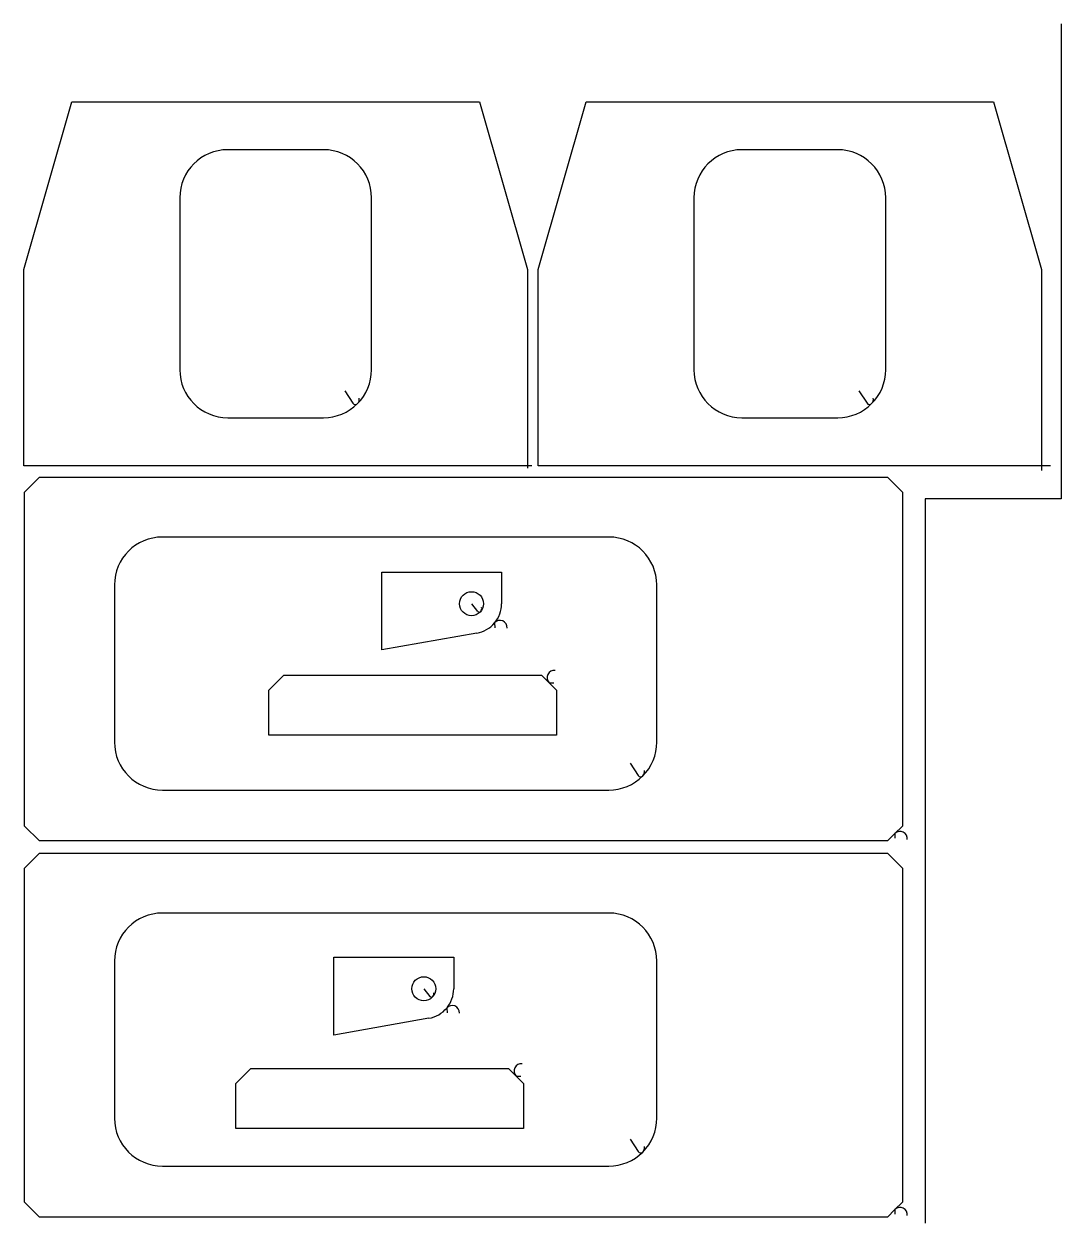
# Model space of a CAD drawing. Extents: x 9 to 1740, y -2000 to 0.
import ezdxf

# ---------------------------------------------------------------- set-up
doc = ezdxf.new("R2010")
doc.units = 0

msp = doc.modelspace()

# ---------------------------------------------------------------- linework, layer by layer
at = {"color": 1}
for p, q in [((1739.579, 0), (1739.579, -10)), ((1739.579, -10), (1739.579, -791.841)), ((9, -409.74), (89, -129.741)), ((89, -129.741), (769, -129.741)), ((769, -129.741), (849, -409.74)), ((867, -409.74), (947, -129.741)), ((947, -129.741), (1627, -129.741)), ((1627, -129.741), (1707, -409.74)), ((509, -209.741), (349, -209.741)), ((1367, -209.741), (1207, -209.741)), ((269, -289.74), (269, -576.74)), ((589, -576.75), (589, -289.74)), ((1127, -289.74), (1127, -576.74)), ((1447, -576.75), (1447, -289.74)), ((9, -736.74), (9, -409.74)), ((849, -409.74), (849, -736.74)), ((867, -736.74), (867, -409.74)), ((1707, -409.74), (1707, -736.74)), ((544.359, -612.1), (557.859, -632.531)), ((1402.359, -612.1), (1415.859, -632.531)), ((349, -656.74), (509, -656.74)), ((1207, -656.74), (1367, -656.74)), ((849, -736.74), (9, -736.74)), ((856.5, -736.74), (849, -736.74)), ((849, -736.74), (849, -740.74)), ((1707, -736.74), (867, -736.74)), ((1722, -736.74), (1707, -736.74)), ((1707, -736.74), (1707, -744.74)), ((10, -780.781), (35, -755.781)), ((35, -755.781), (1450, -755.781)), ((1450, -755.781), (1475, -780.781)), ((10, -1337.781), (10, -780.781)), ((1475, -780.781), (1475, -1337.781)), ((1739.579, -791.841), (1512.589, -791.841)), ((1512.589, -791.841), (1512.589, -1990)), ((985, -855.781), (240, -855.781)), ((605.94, -1044.171), (605.94, -914.17)), ((605.94, -914.17), (805.94, -914.17)), ((805.94, -914.17), (805.94, -966.98)), ((160, -935.781), (160, -1197.781)), ((1065, -1197.781), (1065, -935.781)), ((755.94, -966.98), (766.099, -979.771)), ((794.239, -999.12), (794.94, -1007.091)), ((764.619, -1016.22), (605.94, -1044.171)), ((417.739, -1111.291), (442.739, -1086.291)), ((442.739, -1086.291), (872.739, -1086.291)), ((872.739, -1086.291), (885.239, -1098.791)), ((885.239, -1098.791), (897.739, -1111.291)), ((885.239, -1098.791), (893.239, -1098.791)), ((417.739, -1186.291), (417.739, -1111.291)), ((897.739, -1111.291), (897.739, -1186.291)), ((897.739, -1186.291), (417.739, -1186.291)), ((1020.359, -1233.141), (1033.859, -1253.57)), ((240, -1277.781), (985, -1277.781)), ((35, -1362.781), (10, -1337.781)), ((1475, -1337.781), (1462.5, -1350.281)), ((1462.5, -1350.281), (1450, -1362.781)), ((1462.5, -1350.281), (1462.5, -1358.281)), ((1450, -1362.781), (35, -1362.781)), ((10, -1408), (35, -1383)), ((35, -1383), (1450, -1383)), ((1450, -1383), (1475, -1408)), ((10, -1965), (10, -1408)), ((1475, -1408), (1475, -1965)), ((985, -1483), (240, -1483)), ((526.159, -1686.421), (526.159, -1556.421)), ((526.159, -1556.421), (726.159, -1556.421)), ((726.159, -1556.421), (726.159, -1609.23)), ((160, -1563), (160, -1825)), ((1065, -1825), (1065, -1563)), ((676.159, -1609.23), (686.309, -1622.021)), ((684.83, -1658.47), (526.159, -1686.421)), ((714.46, -1641.37), (715.15, -1649.34)), ((362.709, -1767.34), (387.709, -1742.34)), ((387.709, -1742.34), (817.71, -1742.34)), ((817.71, -1742.34), (830.21, -1754.84)), ((830.21, -1754.84), (842.71, -1767.34)), ((830.21, -1754.84), (838.21, -1754.84)), ((362.709, -1842.34), (362.709, -1767.34)), ((842.71, -1767.34), (842.71, -1842.34)), ((842.71, -1842.34), (362.709, -1842.34)), ((1020.359, -1860.35), (1033.859, -1880.791)), ((240, -1905), (985, -1905)), ((35, -1990), (10, -1965)), ((1462.5, -1977.5), (1450, -1990)), ((1475, -1965), (1462.5, -1977.5)), ((1462.5, -1977.5), (1462.5, -1985.5)), ((1450, -1990), (35, -1990)), ((1512.589, -1990), (1512.589, -2000))]:
    msp.add_line(p, q, dxfattribs=at)
for centre in [(755.94, -966.98), (676.16, -1609.23)]:
    msp.add_circle(centre, 20.002, dxfattribs=at)
for centre, radius, start, end in [((349, -289.74), 80, 90, 180), ((509, -289.74), 80, 0, 90), ((1207, -289.74), 80, 90, 180), ((1367, -289.74), 80, 0, 90), ((349, -576.74), 80, 180, 270), ((509, -576.74), 80.002, 315, 359.9928), ((1207, -576.74), 80, 180, 270), ((1367, -576.74), 80.002, 315, 359.9928), ((509, -576.74), 80, 270, 315), ((562.03, -629.78), 4.995, 213.4035, 315.0811), ((558.5, -626.24), 9.998, -45.00001, 12.29886), ((1367, -576.74), 80, 270, 315), ((1420.03, -629.78), 4.995, 213.4035, 315.0806), ((1416.5, -626.24), 9.998, -45.00026, 12.29886), ((240, -935.78), 80, 90, 180), ((985, -935.78), 80, 0, 90), ((768.71, -977.7), 3.331, 218.4177, 319.9958), ((766.16, -975.55), 6.664, -40.06981, 17.29217), ((755.94, -966.98), 50, -40.00219, 0), ((755.94, -966.98), 49.999, 279.9973, 319.9978), ((803.43, -1006.84), 12.009, -3.24597, 139.9682), ((893.72, -1090.3), 11.994, 81.7549, 225.0338), ((240, -1197.78), 80, 180, 270), ((985, -1197.78), 80.002, -45.00001, 0), ((985, -1197.78), 80, 270, 315), ((1038.03, -1250.81), 5.001, 213.498, 315), ((1034.5, -1247.28), 9.998, -45.00001, 12.29886), ((1470.99, -1358.77), 11.994, -8.244821, 135), ((240, -1563), 80, 90, 180), ((985, -1563), 80, 0, 90), ((686.37, -1617.8), 6.672, -40.01402, 17.26777), ((676.16, -1609.23), 50, -40.00217, 0), ((688.92, -1619.95), 3.331, 218.4191, 320.1063), ((723.65, -1649.09), 11.999, -3.248948, 139.9684), ((676.16, -1609.23), 49.999, 279.9861, 319.9978), ((838.7, -1746.35), 12.004, 81.76204, 225), ((240, -1825), 80, 180, 270), ((985, -1825), 80.002, -45.00001, 0), ((1034.5, -1874.5), 9.998, -45.00001, 12.29886), ((985, -1825), 80, 270, 315), ((1038.03, -1878.03), 5.001, 213.4992, 315), ((1470.99, -1985.98), 11.994, -8.244821, 135.0338)]:
    msp.add_arc(centre, radius, start, end, dxfattribs=at)

doc.saveas('drawing.dxf')
